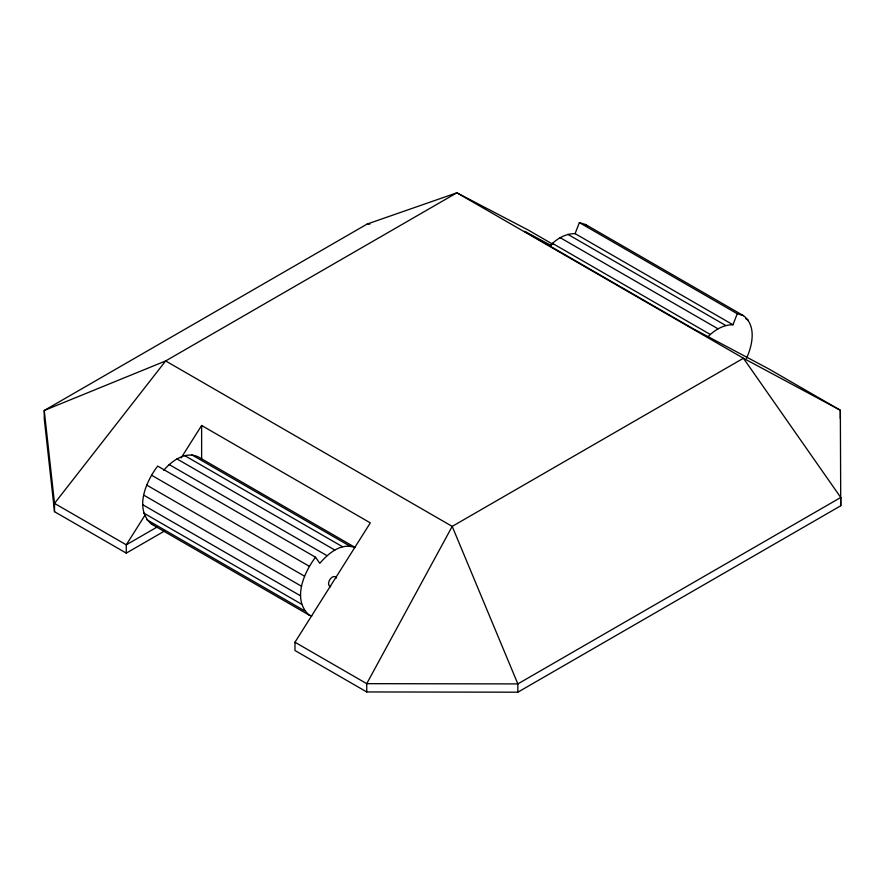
<?xml version="1.0" encoding="UTF-8"?>
<svg xmlns="http://www.w3.org/2000/svg" width="885" height="885" viewBox="0 0 885 885"><rect width="100%" height="100%" fill="white"/><g stroke="black" fill="none" stroke-linecap="round" stroke-linejoin="round"><path stroke-width="1.33" d="M311.808 615.982L309.319 615.219L151.457 524.075C134.044 508.742 146.025 481.44 157.663 466.085L315.525 557.229L319.806 563.314C328.081 553.656 341.156 542.306 354.719 547.549M309.319 615.219C291.906 599.886 303.887 572.584 315.525 557.229M549.662 246.163C556.211 239.116 565.205 233.518 575.095 233.629L579.376 222.6L585.582 224.524L743.444 315.657C756.631 325.702 752.527 345.382 746.42 358.381M707.524 337.307C714.084 330.26 723.078 324.662 732.968 324.773L737.238 313.744L579.376 222.6M145.295 514.705L126.278 544.828L126.278 553.114L164.544 531.022M181.137 457.932L201.625 425.486L370.317 522.88L294.97 642.233L294.97 650.519L366.733 691.948L517.847 692.192L840.75 505.766L840.75 497.481L743.433 358.248L456.881 192.808L367.153 224.049L44.25 410.474L44.25 418.76L54.516 511.685L126.278 553.114M163.747 470.267C171.867 460.786 185.219 451.018 198.096 456.793L354.763 547.24M157.375 526.885L126.278 544.828L54.516 503.399L44.25 410.474L165.65 360.947L456.881 192.808L528.113 229.978L553.225 244.481M840.75 497.481L517.847 683.906L366.733 683.663L294.97 642.233M367.153 224.049L369.908 224.148M737.238 313.744L743.444 315.657M151.457 524.075L153.935 524.838M330.614 586.788C324.751 584.531 332.97 572.23 336.543 578.104M551.266 245.565L524.528 231.35L693.22 328.744L768.567 368.802L840.33 410.231L840.75 505.766M745.812 318.7L748.201 320.082M575.095 233.629L732.968 324.773M567.871 234.348L725.744 325.492M560.128 237.645L717.989 328.789M552.373 243.298L710.235 334.441M191.89 454.879L349.752 546.023M184.666 455.587L342.528 546.731M176.911 458.884L334.784 550.027M169.168 464.548L327.03 555.68M151.457 475.156L309.319 566.3M146.7 485.069L304.562 576.212M143.702 495.135L301.564 586.279M142.684 504.682L300.546 595.826M143.702 513.046L301.564 604.189M146.7 519.661L304.562 610.794M585.582 224.524L587.485 226.283M840.33 418.516L840.33 410.231L743.433 358.248L452.202 526.387L366.733 683.663L366.733 691.948M517.847 692.192L517.847 683.906L452.202 526.387L165.65 360.947L54.516 503.399L54.516 511.685M201.625 425.486L201.625 459.957"/></g></svg>
